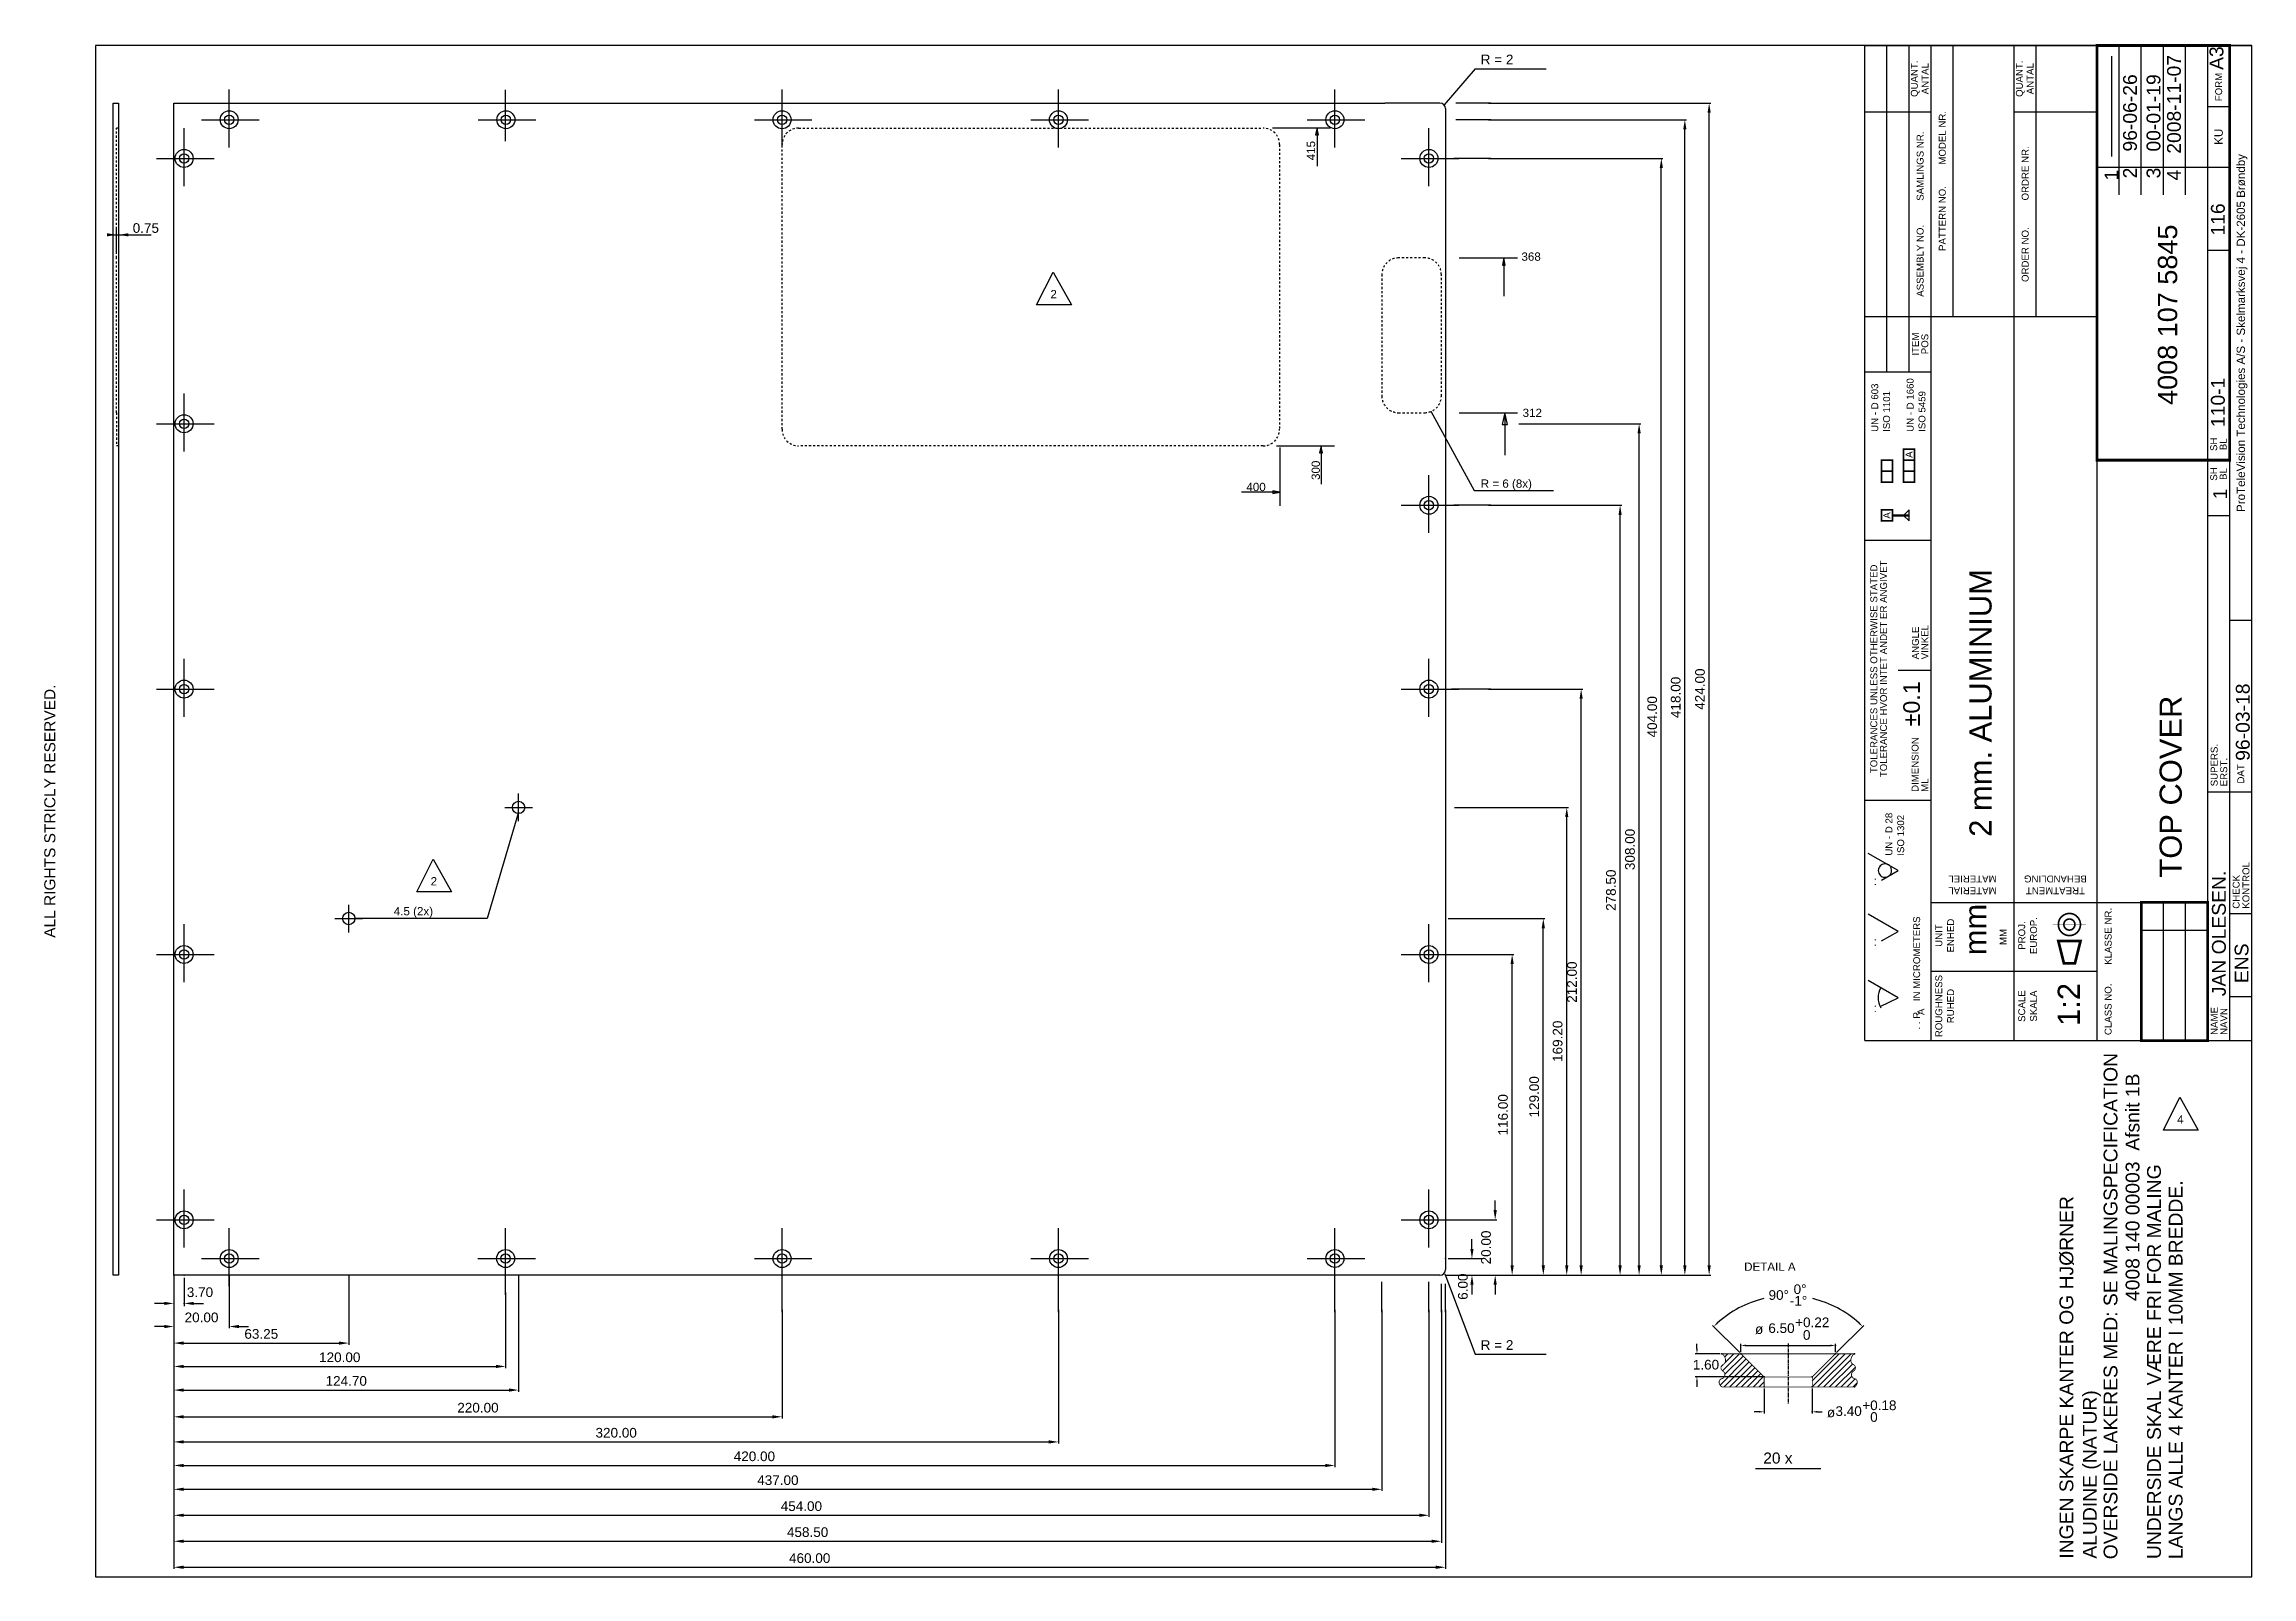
# Model space of a CAD drawing. Extents: x 11 to 410, y 10 to 287.
import ezdxf
from ezdxf.enums import TextEntityAlignment as Align

# ---------------------------------------------------------------- set-up
doc = ezdxf.new("R2010")
doc.units = 0
doc.header["$MEASUREMENT"] = 0
doc.linetypes.add('CENTER', pattern=[2, 1.25, -0.25, 0.25, -0.25])
doc.linetypes.add('HIDDEN', pattern=[3, 0.75, -0.75, 0.75, -0.75])
doc.layers.get('0').update_dxf_attribs({"linetype": 'CONTINUOUS'})
doc.layers.get('DEFPOINTS').update_dxf_attribs({"linetype": 'CONTINUOUS'})
for name, color, linetype in [('110-1', 10, 'CONTINUOUS'), ('110-1D', 1, 'CONTINUOUS'), ('110-1M', 3, 'CONTINUOUS')]:
    doc.layers.add(name, color=color, linetype=linetype)
doc.styles.get("Standard").update_dxf_attribs({"font": 'ARIAL.TTF'})
doc.dimstyles.get("Standard").update_dxf_attribs({"dimtxt": 3.5, "dimasz": 3.5, "dimexe": 0.58, "dimexo": 0.1625, "dimgap": 1.5, "dimtad": 1, "dimzin": 0, "dimdsep": 46, "dimtxsty": 'Standard', "dimcen": 0.09, "dimadec": 0, "dimazin": 0, "dimtfac": 1, "dimtofl": 0, "dimtmove": 0, "dimatfit": 3, "dimfxl": 0, "dimtolj": 1, "dimtzin": 0, "dimarcsym": 0})

# ---------------------------------------------------------------- blocks, each defined once
blk = doc.blocks.new('*D12')
at = {"layer": '110-1D', "color": 0, "lineweight": -2}
for p, q in [((100, 99.84), (100, 57.83)), ((224.7, 99.84), (224.7, 57.83)), ((103.5, 58.41), (221.2, 58.41))]:
    blk.add_line(p, q, dxfattribs=at)
at = {"layer": '110-1D', "color": 0}
for points in [[(103.5, 59), (103.5, 57.83), (100, 58.41)], [(221.2, 59), (221.2, 57.83), (224.7, 58.41)]]:
    blk.add_solid(points, dxfattribs=at)
at = {"layer": 'DEFPOINTS', "color": 0}
for p in [(100, 100), (224.7, 100), (224.7, 58.41)]:
    blk.add_point(p, dxfattribs=at)
at = {"layer": '110-1D', "color": 0, "insert": (162.35, 61.7), "char_height": 3.5, "attachment_point": 5}
blk.add_mtext('\\A1;124.70', dxfattribs=at)
blk = doc.blocks.new('*D10')
at = {"layer": '110-1D', "color": 0, "lineweight": -2}
for p, q in [((100, 93.67), (100, 66.38)), ((220, 93.67), (220, 66.38)), ((103.5, 66.96), (216.5, 66.96))]:
    blk.add_line(p, q, dxfattribs=at)
at = {"layer": '110-1D', "color": 0}
for points in [[(103.5, 67.54), (103.5, 66.38), (100, 66.96)], [(216.5, 67.54), (216.5, 66.38), (220, 66.96)]]:
    blk.add_solid(points, dxfattribs=at)
at = {"layer": 'DEFPOINTS', "color": 0}
for p in [(100, 93.83), (220, 93.83), (220, 66.96)]:
    blk.add_point(p, dxfattribs=at)
at = {"layer": '110-1D', "color": 0, "insert": (160, 70.25), "char_height": 3.5, "attachment_point": 5}
blk.add_mtext('\\A1;120.00', dxfattribs=at)
blk = doc.blocks.new('*D9')
at = {"layer": '110-1D', "color": 0, "lineweight": -2}
for p, q in [((100, 87.49), (100, 48.16)), ((320, 87.49), (320, 48.16)), ((103.5, 48.74), (316.5, 48.74))]:
    blk.add_line(p, q, dxfattribs=at)
at = {"layer": '110-1D', "color": 0}
for points in [[(103.5, 49.32), (103.5, 48.15), (100, 48.74)], [(316.5, 49.32), (316.5, 48.15), (320, 48.74)]]:
    blk.add_solid(points, dxfattribs=at)
at = {"layer": 'DEFPOINTS', "color": 0}
for p in [(100, 87.66), (320, 87.66), (320, 48.74)]:
    blk.add_point(p, dxfattribs=at)
at = {"layer": '110-1D', "color": 0, "insert": (210, 52.02), "char_height": 3.5, "attachment_point": 5}
blk.add_mtext('\\A1;220.00', dxfattribs=at)
blk = doc.blocks.new('*D8')
at = {"layer": '110-1D', "color": 0, "lineweight": -2}
for p, q in [((100, 87.49), (100, -6.26)), ((560, 87.49), (560, -6.26)), ((103.5, -5.68), (556.5, -5.68))]:
    blk.add_line(p, q, dxfattribs=at)
at = {"layer": '110-1D', "color": 0}
for points in [[(103.5, -5.1), (103.5, -6.27), (100, -5.68)], [(556.5, -5.1), (556.5, -6.27), (560, -5.68)]]:
    blk.add_solid(points, dxfattribs=at)
at = {"layer": 'DEFPOINTS', "color": 0}
for p in [(100, 87.66), (560, 87.66), (560, -5.68)]:
    blk.add_point(p, dxfattribs=at)
at = {"layer": '110-1D', "color": 0, "insert": (330, -2.4), "char_height": 3.5, "attachment_point": 5}
blk.add_mtext('\\A1;460.00', dxfattribs=at)
blk = doc.blocks.new('*D7')
at = {"layer": '110-1D', "color": 0, "lineweight": -2}
for p, q in [((100, 87.49), (100, 3.13)), ((558.5, 87.49), (558.5, 3.13)), ((103.5, 3.71), (555, 3.71))]:
    blk.add_line(p, q, dxfattribs=at)
at = {"layer": '110-1D', "color": 0}
for points in [[(103.5, 4.3), (103.5, 3.13), (100, 3.71)], [(555, 4.3), (555, 3.13), (558.5, 3.71)]]:
    blk.add_solid(points, dxfattribs=at)
at = {"layer": 'DEFPOINTS', "color": 0}
for p in [(100, 87.66), (558.5, 87.66), (558.5, 3.71)]:
    blk.add_point(p, dxfattribs=at)
at = {"layer": '110-1D', "color": 0, "insert": (329.25, 7), "char_height": 3.5, "attachment_point": 5}
blk.add_mtext('\\A1;458.50', dxfattribs=at)
blk = doc.blocks.new('*D6')
at = {"layer": '110-1D', "color": 0, "lineweight": -2}
for p, q in [((100, 87.49), (100, 12.53)), ((554, 87.49), (554, 12.53)), ((103.5, 13.11), (550.5, 13.11))]:
    blk.add_line(p, q, dxfattribs=at)
at = {"layer": '110-1D', "color": 0}
for points in [[(103.5, 13.7), (103.5, 12.53), (100, 13.11)], [(550.5, 13.7), (550.5, 12.53), (554, 13.11)]]:
    blk.add_solid(points, dxfattribs=at)
at = {"layer": 'DEFPOINTS', "color": 0}
for p in [(100, 87.66), (554, 87.66), (554, 13.11)]:
    blk.add_point(p, dxfattribs=at)
at = {"layer": '110-1D', "color": 0, "insert": (327, 16.4), "char_height": 3.5, "attachment_point": 5}
blk.add_mtext('\\A1;454.00', dxfattribs=at)
blk = doc.blocks.new('*D5')
at = {"layer": '110-1D', "color": 0, "lineweight": -2}
for p, q in [((100, 87.49), (100, 21.93)), ((537, 87.49), (537, 21.93)), ((103.5, 22.51), (533.5, 22.51))]:
    blk.add_line(p, q, dxfattribs=at)
at = {"layer": '110-1D', "color": 0}
for points in [[(103.5, 23.1), (103.5, 21.93), (100, 22.51)], [(533.5, 23.1), (533.5, 21.93), (537, 22.51)]]:
    blk.add_solid(points, dxfattribs=at)
at = {"layer": 'DEFPOINTS', "color": 0}
for p in [(100, 87.66), (537, 87.66), (537, 22.51)]:
    blk.add_point(p, dxfattribs=at)
at = {"layer": '110-1D', "color": 0, "insert": (318.5, 25.8), "char_height": 3.5, "attachment_point": 5}
blk.add_mtext('\\A1;437.00', dxfattribs=at)
blk = doc.blocks.new('*D4')
at = {"layer": '110-1D', "color": 0, "lineweight": -2}
for p, q in [((100, 87.49), (100, 30.55)), ((520, 87.49), (520, 30.55)), ((103.5, 31.13), (516.5, 31.13))]:
    blk.add_line(p, q, dxfattribs=at)
at = {"layer": '110-1D', "color": 0}
for points in [[(103.5, 31.71), (103.5, 30.55), (100, 31.13)], [(516.5, 31.71), (516.5, 30.55), (520, 31.13)]]:
    blk.add_solid(points, dxfattribs=at)
at = {"layer": 'DEFPOINTS', "color": 0}
for p in [(100, 87.66), (520, 87.66), (520, 31.13)]:
    blk.add_point(p, dxfattribs=at)
at = {"layer": '110-1D', "color": 0, "insert": (310, 34.42), "char_height": 3.5, "attachment_point": 5}
blk.add_mtext('\\A1;420.00', dxfattribs=at)
blk = doc.blocks.new('*D3')
at = {"layer": '110-1D', "color": 0, "lineweight": -2}
for p, q in [((100, 87.49), (100, 39.08)), ((420, 87.49), (420, 39.08)), ((103.5, 39.66), (416.5, 39.66))]:
    blk.add_line(p, q, dxfattribs=at)
at = {"layer": '110-1D', "color": 0}
for points in [[(103.5, 40.25), (103.5, 39.08), (100, 39.66)], [(416.5, 40.25), (416.5, 39.08), (420, 39.66)]]:
    blk.add_solid(points, dxfattribs=at)
at = {"layer": 'DEFPOINTS', "color": 0}
for p in [(100, 87.66), (420, 87.66), (420, 39.66)]:
    blk.add_point(p, dxfattribs=at)
at = {"layer": '110-1D', "color": 0, "insert": (260, 42.95), "char_height": 3.5, "attachment_point": 5}
blk.add_mtext('\\A1;320.00', dxfattribs=at)
blk = doc.blocks.new('*D11')
at = {"layer": '110-1D', "color": 0, "lineweight": -2}
for p, q in [((100, 99.84), (100, 74.83)), ((163.25, 99.84), (163.25, 74.83)), ((103.5, 75.41), (159.75, 75.41))]:
    blk.add_line(p, q, dxfattribs=at)
at = {"layer": '110-1D', "color": 0}
for points in [[(103.5, 75.99), (103.5, 74.83), (100, 75.41)], [(159.75, 75.99), (159.75, 74.83), (163.25, 75.41)]]:
    blk.add_solid(points, dxfattribs=at)
at = {"layer": 'DEFPOINTS', "color": 0}
for p in [(100, 100), (163.25, 100), (163.25, 75.41)]:
    blk.add_point(p, dxfattribs=at)
at = {"layer": '110-1D', "color": 0, "insert": (131.62, 78.7), "char_height": 3.5, "attachment_point": 5}
blk.add_mtext('\\A1;63.25', dxfattribs=at)
blk = doc.blocks.new('*D13')
at = {"layer": '110-1D', "color": 0, "lineweight": -2}
for p, q in [((100, 99.84), (100, 80.82)), ((120, 99.84), (120, 80.82)), ((96.5, 81.4), (93, 81.4)), ((123.5, 81.4), (127, 81.4))]:
    blk.add_line(p, q, dxfattribs=at)
at = {"layer": '110-1D', "color": 0}
for points in [[(96.5, 81.98), (96.5, 80.81), (100, 81.4)], [(123.5, 81.98), (123.5, 80.81), (120, 81.4)]]:
    blk.add_solid(points, dxfattribs=at)
at = {"layer": 'DEFPOINTS', "color": 0}
for p in [(100, 100), (120, 100), (120, 81.4)]:
    blk.add_point(p, dxfattribs=at)
at = {"layer": '110-1D', "color": 0, "insert": (110, 84.68), "char_height": 3.5, "attachment_point": 5}
blk.add_mtext('\\A1;20.00', dxfattribs=at)
blk = doc.blocks.new('*D22')
at = {"layer": '110-1D', "color": 0, "lineweight": -2}
for p, q in [((560.93, 229), (595.96, 229)), ((595.38, 103.5), (595.38, 225.5)), ((560.93, 100), (595.96, 100))]:
    blk.add_line(p, q, dxfattribs=at)
at = {"layer": '110-1D', "color": 0}
for points in [[(594.8, 225.5), (595.97, 225.5), (595.38, 229)], [(594.8, 103.5), (595.97, 103.5), (595.38, 100)]]:
    blk.add_solid(points, dxfattribs=at)
at = {"layer": 'DEFPOINTS', "color": 0}
for p in [(560.77, 229), (595.38, 229), (560.77, 100)]:
    blk.add_point(p, dxfattribs=at)
at = {"layer": '110-1D', "color": 0, "insert": (592.09, 164.5), "char_height": 3.5, "attachment_point": 5, "rotation": 90}
blk.add_mtext('\\A1;129.00', dxfattribs=at)
blk = doc.blocks.new('*D21')
at = {"layer": '110-1D', "color": 0, "lineweight": -2}
for p, q in [((560.16, 216), (584.69, 216)), ((584.11, 103.5), (584.11, 212.5)), ((560.16, 100), (584.69, 100))]:
    blk.add_line(p, q, dxfattribs=at)
at = {"layer": '110-1D', "color": 0}
for points in [[(583.52, 212.5), (584.69, 212.5), (584.11, 216)], [(583.52, 103.5), (584.69, 103.5), (584.11, 100)]]:
    blk.add_solid(points, dxfattribs=at)
at = {"layer": 'DEFPOINTS', "color": 0}
for p in [(560, 216), (584.11, 216), (560, 100)]:
    blk.add_point(p, dxfattribs=at)
at = {"layer": '110-1D', "color": 0, "insert": (580.82, 158), "char_height": 3.5, "attachment_point": 5, "rotation": 90}
blk.add_mtext('\\A1;116.00', dxfattribs=at)
blk = doc.blocks.new('*D20')
at = {"layer": '110-1D', "color": 0, "lineweight": -2}
for p, q in [((563.25, 269.2), (604.45, 269.2)), ((603.87, 103.5), (603.87, 265.7)), ((563.25, 100), (604.45, 100))]:
    blk.add_line(p, q, dxfattribs=at)
at = {"layer": '110-1D', "color": 0}
for points in [[(603.29, 265.7), (604.45, 265.7), (603.87, 269.2)], [(603.29, 103.5), (604.45, 103.5), (603.87, 100)]]:
    blk.add_solid(points, dxfattribs=at)
at = {"layer": 'DEFPOINTS', "color": 0}
for p in [(563.09, 269.2), (603.87, 269.2), (563.09, 100)]:
    blk.add_point(p, dxfattribs=at)
at = {"layer": '110-1D', "color": 0, "insert": (600.58, 184.6), "char_height": 3.5, "attachment_point": 5, "rotation": 90}
blk.add_mtext('\\A1;169.20', dxfattribs=at)
blk = doc.blocks.new('*D19')
at = {"layer": '110-1D', "color": 0, "lineweight": -2}
for p, q in [((575.6, 524), (655.95, 524)), ((655.37, 103.5), (655.37, 520.5)), ((575.6, 100), (655.95, 100))]:
    blk.add_line(p, q, dxfattribs=at)
at = {"layer": '110-1D', "color": 0}
for points in [[(654.79, 520.5), (655.96, 520.5), (655.37, 524)], [(654.79, 103.5), (655.96, 103.5), (655.37, 100)]]:
    blk.add_solid(points, dxfattribs=at)
at = {"layer": 'DEFPOINTS', "color": 0}
for p in [(575.43, 524), (655.37, 524), (575.43, 100)]:
    blk.add_point(p, dxfattribs=at)
at = {"layer": '110-1D', "color": 0, "insert": (652.09, 312), "char_height": 3.5, "attachment_point": 5, "rotation": 90}
blk.add_mtext('\\A1;424.00', dxfattribs=at)
blk = doc.blocks.new('*D18')
at = {"layer": '110-1D', "color": 0, "lineweight": -2}
for p, q in [((575.6, 518), (647.17, 518)), ((646.59, 103.5), (646.59, 514.5)), ((575.6, 100), (647.17, 100))]:
    blk.add_line(p, q, dxfattribs=at)
at = {"layer": '110-1D', "color": 0}
for points in [[(646, 514.5), (647.17, 514.5), (646.59, 518)], [(646, 103.5), (647.17, 103.5), (646.59, 100)]]:
    blk.add_solid(points, dxfattribs=at)
at = {"layer": 'DEFPOINTS', "color": 0}
for p in [(575.43, 518), (646.59, 518), (575.43, 100)]:
    blk.add_point(p, dxfattribs=at)
at = {"layer": '110-1D', "color": 0, "insert": (643.3, 309), "char_height": 3.5, "attachment_point": 5, "rotation": 90}
blk.add_mtext('\\A1;418.00', dxfattribs=at)
blk = doc.blocks.new('*D17')
at = {"layer": '110-1D', "color": 0, "lineweight": -2}
for p, q in [((575.6, 504), (638.66, 504)), ((638.08, 103.5), (638.08, 500.5)), ((575.6, 100), (638.66, 100))]:
    blk.add_line(p, q, dxfattribs=at)
at = {"layer": '110-1D', "color": 0}
for points in [[(637.49, 500.5), (638.66, 500.5), (638.08, 504)], [(637.49, 103.5), (638.66, 103.5), (638.08, 100)]]:
    blk.add_solid(points, dxfattribs=at)
at = {"layer": 'DEFPOINTS', "color": 0}
for p in [(575.43, 504), (638.08, 504), (575.43, 100)]:
    blk.add_point(p, dxfattribs=at)
at = {"layer": '110-1D', "color": 0, "insert": (634.79, 302), "char_height": 3.5, "attachment_point": 5, "rotation": 90}
blk.add_mtext('\\A1;404.00', dxfattribs=at)
blk = doc.blocks.new('*D16')
at = {"layer": '110-1D', "color": 0, "lineweight": -2}
for p, q in [((586.57, 408), (630.62, 408)), ((630.04, 103.5), (630.04, 404.5)), ((586.57, 100), (630.62, 100))]:
    blk.add_line(p, q, dxfattribs=at)
at = {"layer": '110-1D', "color": 0}
for points in [[(629.46, 404.5), (630.63, 404.5), (630.04, 408)], [(629.46, 103.5), (630.63, 103.5), (630.04, 100)]]:
    blk.add_solid(points, dxfattribs=at)
at = {"layer": 'DEFPOINTS', "color": 0}
for p in [(586.4, 408), (630.04, 408), (586.4, 100)]:
    blk.add_point(p, dxfattribs=at)
at = {"layer": '110-1D', "color": 0, "insert": (626.76, 254), "char_height": 3.5, "attachment_point": 5, "rotation": 90}
blk.add_mtext('\\A1;308.00', dxfattribs=at)
blk = doc.blocks.new('*D15')
at = {"layer": '110-1D', "color": 0, "lineweight": -2}
for p, q in [((575.6, 378.5), (623.74, 378.5)), ((623.16, 103.5), (623.16, 375)), ((575.6, 100), (623.74, 100))]:
    blk.add_line(p, q, dxfattribs=at)
at = {"layer": '110-1D', "color": 0}
for points in [[(622.58, 375), (623.75, 375), (623.16, 378.5)], [(622.58, 103.5), (623.75, 103.5), (623.16, 100)]]:
    blk.add_solid(points, dxfattribs=at)
at = {"layer": 'DEFPOINTS', "color": 0}
for p in [(575.43, 378.5), (623.16, 378.5), (575.43, 100)]:
    blk.add_point(p, dxfattribs=at)
at = {"layer": '110-1D', "color": 0, "insert": (619.88, 239.25), "char_height": 3.5, "attachment_point": 5, "rotation": 90}
blk.add_mtext('\\A1;278.50', dxfattribs=at)
blk = doc.blocks.new('*D14')
at = {"layer": '110-1D', "color": 0, "lineweight": -2}
for p, q in [((575.6, 312), (609.65, 312)), ((609.07, 103.5), (609.07, 308.5)), ((575.6, 100), (609.65, 100))]:
    blk.add_line(p, q, dxfattribs=at)
at = {"layer": '110-1D', "color": 0}
for points in [[(608.49, 308.5), (609.66, 308.5), (609.07, 312)], [(608.49, 103.5), (609.66, 103.5), (609.07, 100)]]:
    blk.add_solid(points, dxfattribs=at)
at = {"layer": 'DEFPOINTS', "color": 0}
for p in [(575.43, 312), (609.07, 312), (575.43, 100)]:
    blk.add_point(p, dxfattribs=at)
at = {"layer": '110-1D', "color": 0, "insert": (605.79, 206), "char_height": 3.5, "attachment_point": 5, "rotation": 90}
blk.add_mtext('\\A1;212.00', dxfattribs=at)
blk = doc.blocks.new('*D23')
at = {"layer": '110-1D', "color": 0, "lineweight": -2}
for p, q in [((560.16, 120), (578.56, 120)), ((577.98, 123.5), (577.98, 127)), ((560.16, 100), (578.56, 100)), ((577.98, 96.5), (577.98, 93))]:
    blk.add_line(p, q, dxfattribs=at)
at = {"layer": '110-1D', "color": 0}
for points in [[(577.39, 123.5), (578.56, 123.5), (577.98, 120)], [(577.39, 96.5), (578.56, 96.5), (577.98, 100)]]:
    blk.add_solid(points, dxfattribs=at)
at = {"layer": 'DEFPOINTS', "color": 0}
for p in [(560, 120), (577.98, 120), (560, 100)]:
    blk.add_point(p, dxfattribs=at)
at = {"layer": '110-1D', "color": 0, "insert": (574.69, 110), "char_height": 3.5, "attachment_point": 5, "rotation": 90}
blk.add_mtext('\\A1;20.00', dxfattribs=at)
blk = doc.blocks.new('*X1')
at = {"color": 0}
for p, q in [((20.45, 7.01), (22.44, 9)), ((20.45, 7.37), (22.08, 9)), ((20.79, 7), (22.79, 9)), ((21.14, 7), (22.78, 8.64)), ((21.5, 7), (22.88, 8.38)), ((21.85, 7), (23.05, 8.2)), ((22.2, 7), (22.84, 7.64)), ((22.56, 7), (23.04, 7.48)), ((22.91, 7), (23.16, 7.25))]:
    blk.add_line(p, q, dxfattribs=at)
blk = doc.blocks.new('*X0')
at = {"color": 0}
for p, q in [((14.89, 7.11), (16.46, 8.69)), ((14.98, 8.26), (15.06, 8.34)), ((15.01, 9), (15.01, 9)), ((15.04, 7.97), (16.07, 9)), ((15.13, 7), (16.64, 8.51)), ((15.17, 8.81), (15.36, 9)), ((15.18, 7.76), (16.29, 8.86)), ((15.2, 8.48), (15.72, 9)), ((15.49, 7), (16.82, 8.33)), ((15.84, 7), (16.99, 8.16)), ((16.19, 7), (17.17, 7.98)), ((16.55, 7), (17.35, 7.8)), ((16.9, 7), (17.52, 7.63)), ((17.25, 7), (17.55, 7.3))]:
    blk.add_line(p, q, dxfattribs=at)
blk = doc.blocks.new('SAM')
at = {"layer": '110-1D'}
for p, q in [((570.736, 536.438), (559.491, 523.374)), ((570.736, 536.438), (596.394, 536.438)), ((576.434, 524), (563.741, 524)), ((497.426, 515.08), (518.46, 515.08)), ((513.548, 515.081), (513.012, 512.485)), ((513.012, 512.485), (514.054, 512.485)), ((514.054, 512.485), (513.518, 515.051)), ((513.575, 514.946), (513.575, 501.195)), ((576.434, 518), (563.741, 518)), ((576.434, 504), (562.97, 504)), ((79.25, 470), (79.25, 479.21)), ((75.838, 476.358), (91.749, 476.358)), ((565, 468), (586.034, 468)), ((581.122, 468.001), (580.586, 465.406)), ((580.586, 465.406), (581.628, 465.406)), ((581.628, 465.406), (581.092, 467.971)), ((581.149, 467.866), (581.149, 454.116)), ((554.754, 412.553), (570.425, 383.859)), ((565, 412), (586.034, 412)), ((581.504, 411.955), (580.494, 407.727)), ((580.494, 407.727), (582.422, 407.727)), ((581.454, 411.948), (581.454, 396.67)), ((582.422, 407.727), (581.504, 411.955)), ((498.859, 400.042), (519.893, 400.042)), ((500.085, 399.357), (500.085, 378.323)), ((514.981, 400.043), (514.445, 397.447)), ((515.487, 397.447), (514.951, 400.013)), ((515.008, 399.908), (515.008, 386.158)), ((514.445, 397.447), (515.487, 397.447)), ((500.086, 383.235), (497.491, 383.771)), ((497.491, 383.771), (497.491, 382.729)), ((570.425, 383.859), (599.1, 383.859)), ((499.951, 383.208), (486.201, 383.208)), ((497.491, 382.729), (500.056, 383.265)), ((576.434, 378.5), (562.97, 378.5)), ((576.434, 312), (562.198, 312)), ((224.692, 267.452), (213.301, 228.978)), ((213.301, 228.978), (165.32, 228.978)), ((220, 92.829), (220, 98.357)), ((320, 86.657), (320, 96.814)), ((420, 86.657), (420, 98.357)), ((520, 86.657), (520, 97.586)), ((537, 86.657), (537, 97.586)), ((554, 86.657), (554, 97.586)), ((558.5, 86.657), (558.5, 96.814)), ((559.711, 100.444), (570.736, 71.354)), ((560, 86.657), (560, 96.814)), ((570.736, 71.354), (596.394, 71.354)), ((672.093, 30.005), (695.746, 30.005))]:
    blk.add_line(p, q, dxfattribs=at)
at = {"layer": '110-1D', "linetype": 'ByBlock'}
for p, q in [((569.582, 109.5), (569.582, 113)), ((561, 106), (573.117, 106)), ((100, 99), (100, 88.766)), ((103.7, 99), (103.7, 88.766)), ((561, 100), (576.976, 100)), ((569.582, 96.5), (569.582, 93)), ((96.5, 89.766), (93, 89.766)), ((107.2, 89.766), (110.7, 89.766)), ((656.611, 81.816), (666.451, 71.975)), ((711.341, 81.816), (701.5, 71.975)), ((650.976, 73.351), (650.976, 75.151)), ((666.876, 72.151), (666.876, 75.151)), ((668.676, 74.551), (699.276, 74.551)), ((701.076, 72.151), (701.076, 75.151)), ((659.376, 71.551), (650.376, 71.551)), ((674.676, 63.151), (650.376, 63.151)), ((650.976, 61.351), (650.976, 59.551)), ((675.276, 58.951), (675.276, 49.951)), ((692.676, 58.951), (692.676, 49.951)), ((673.476, 50.551), (671.676, 50.551)), ((694.476, 50.551), (696.276, 50.551))]:
    blk.add_line(p, q, dxfattribs=at)
at = {"layer": '110-1D', "linetype": 'CENTER'}
blk.add_lwpolyline([(683.976, 75.261), (683.976, 53.551)], dxfattribs=at)
at = {"layer": '110-1D', "linetype": 'ByBlock'}
for start, end in [(103.447089, 132.292861), (47.707139, 76.552911)]:
    blk.add_arc((683.976, 54.451), 38.1, start, end, dxfattribs=at)
for p in [(569.582, 106), (103.7, 89.766), (701.076, 74.551), (650.976, 63.151), (692.676, 50.551)]:
    blk.add_point(p, dxfattribs=at)
for points in [[(75.75, 475.775), (75.75, 476.942), (79.25, 476.358)], [(83.5, 475.775), (83.5, 476.942), (80, 476.358)], [(570.165, 109.5), (568.999, 109.5), (569.582, 106)], [(570.165, 96.5), (568.999, 96.5), (569.582, 100)], [(96.5, 89.182), (96.5, 90.349), (100, 89.766)], [(107.2, 89.182), (107.2, 90.349), (103.7, 89.766)], [(658.545, 82.417), (658.13, 82.851), (657.035, 81.392)], [(709.407, 82.417), (709.821, 82.851), (710.917, 81.392)], [(651.276, 73.351), (650.676, 73.351), (650.976, 71.551)], [(668.676, 74.251), (668.676, 74.851), (666.876, 74.551)], [(699.276, 74.251), (699.276, 74.851), (701.076, 74.551)], [(651.276, 61.351), (650.676, 61.351), (650.976, 63.151)], [(673.476, 50.251), (673.476, 50.851), (675.276, 50.551)], [(694.476, 50.251), (694.476, 50.851), (692.676, 50.551)]]:
    blk.add_solid(points, dxfattribs=at)
at = {"layer": '110-1M'}
for p, q in [((120.002, 508), (120.002, 528.959)), ((220.004, 510.301), (220.004, 528.839)), ((320.003, 507.998), (320.003, 528.957)), ((419.996, 507.996), (419.996, 528.955)), ((520.002, 508), (520.002, 528.958)), ((78, 100), (78, 524)), ((78, 524), (80, 524)), ((80, 524), (80, 100)), ((100, 524), (538, 524)), ((100, 100), (100, 524)), ((558, 524), (538, 524)), ((560, 522), (560, 102)), ((103.699, 494.002), (103.699, 514.961)), ((110.002, 518), (130.829, 518)), ((210.095, 518.004), (230.922, 518.004)), ((310.003, 517.998), (330.831, 517.998)), ((409.996, 517.996), (430.823, 517.996)), ((510.002, 518), (530.83, 518)), ((554.005, 494.005), (554.005, 514.963)), ((93.699, 504.002), (114.527, 504.002)), ((544.005, 504.005), (564.832, 504.005)), ((412.103, 451.028), (418.034, 462.885)), ((418.034, 462.885), (424.677, 451.028)), ((424.677, 451.028), (412.103, 451.028)), ((103.7, 398.001), (103.7, 418.96)), ((93.7, 408.001), (114.527, 408.001)), ((554, 368.5), (554, 389.459)), ((544, 378.5), (564.827, 378.5)), ((103.7, 301.998), (103.7, 322.957)), ((553.998, 302), (553.998, 322.959)), ((93.7, 311.998), (114.527, 311.998)), ((543.998, 312), (564.825, 312)), ((224.7, 264.2), (224.7, 274.2)), ((219.7, 269.2), (229.7, 269.2)), ((187.886, 238.609), (193.816, 250.467)), ((193.816, 250.467), (200.459, 238.609)), ((163.25, 224), (163.25, 234)), ((200.459, 238.609), (187.886, 238.609)), ((103.7, 205.997), (103.7, 226.956)), ((158.25, 229), (168.25, 229)), ((554, 205.997), (554, 226.956)), ((93.7, 215.997), (114.528, 215.997)), ((544, 215.997), (564.827, 215.997)), ((103.704, 109.995), (103.704, 130.954)), ((554.001, 110), (554.001, 130.959)), ((93.704, 119.995), (114.531, 119.995)), ((544.001, 120), (564.828, 120)), ((120, 95.997), (120, 116.956)), ((220.001, 96), (220.001, 116.959)), ((319.995, 95.997), (319.995, 116.956)), ((420.004, 95.997), (420.004, 116.956)), ((519.999, 96.001), (519.999, 116.96)), ((110, 105.997), (130.827, 105.997)), ((210.001, 106), (230.829, 106)), ((309.995, 105.997), (330.822, 105.997)), ((410.004, 105.997), (430.831, 105.997)), ((509.999, 106.001), (530.826, 106.001)), ((80, 100), (78, 100)), ((538, 100), (100, 100)), ((558, 100), (538, 100))]:
    blk.add_line(p, q, dxfattribs=at)
at = {"layer": '110-1M', "linetype": 'HIDDEN'}
for p, q in [((79.25, 515.007), (80, 515.007)), ((79.25, 468), (79.25, 514.984)), ((326, 515), (494, 515)), ((320, 406), (320, 509)), ((500, 509), (500, 406)), ((79.25, 412), (79.25, 468)), ((79.25, 412), (79.25, 400.005)), ((80, 399.988), (79.25, 399.988)), ((494, 400), (326, 400))]:
    blk.add_line(p, q, dxfattribs=at)
blk.add_lwpolyline([(558.5, 462, 0.4142136), (552.5, 468), (543, 468, 0.4142136), (537, 462), (537, 418, 0.4142136), (543, 412), (552.5, 412, 0.4142136), (558.5, 418, 0.4142136)], format="xyb", dxfattribs=at)
blk.add_lwpolyline([(558.5, 418), (558.5, 462)], dxfattribs=at)
at = {"layer": '110-1M', "const_width": 0.3}
for points in [[(659.976, 71.551, -0.1347947), (661.029, 70.364, -0.1421464), (661.293, 68.879, -0.260812), (660.425, 67.657, 0.2811418), (659.656, 66.481, 0.2768744), (660.307, 65.316, -0.251153), (661.075, 64.083, -0.3606632), (659.947, 62.528, 0.3993064), (659.002, 61.02, 0.0966963), (659.332, 60.223, 0.0894692), (659.976, 59.551)], [(707.976, 71.551, 0.1347947), (706.922, 70.364, 0.1421464), (706.659, 68.879, 0.260812), (707.526, 67.657, -0.2811418), (708.295, 66.481, -0.2768744), (707.645, 65.316, 0.251153), (706.877, 64.083, 0.3606632), (708.004, 62.528, -0.3993064), (708.95, 61.02, -0.0966963), (708.62, 60.223, -0.0894692), (707.976, 59.551)]]:
    blk.add_lwpolyline(points, format="xyb", dxfattribs=at)
for points in [[(659.976, 71.551), (707.976, 71.551)], [(675.276, 63.151), (666.876, 71.551)], [(692.676, 63.151), (701.076, 71.551)], [(659.976, 59.551), (707.976, 59.551)], [(675.276, 63.151), (675.276, 59.551)], [(675.276, 63.151), (692.676, 63.151)], [(692.827, 63), (692.827, 59.4)]]:
    blk.add_lwpolyline(points, dxfattribs=at)
at = {"layer": '110-1M'}
for centre, radius in [((120.002, 518), 3.25), ((120.002, 518), 1.7), ((220.095, 518.004), 3.25), ((220.095, 518.004), 1.7), ((320.003, 517.998), 3.25), ((320.003, 517.998), 1.7), ((419.996, 517.996), 3.25), ((419.996, 517.996), 1.7), ((520.002, 518), 3.25), ((520.002, 518), 1.7), ((103.699, 504.002), 3.25), ((103.699, 504.002), 1.7), ((554.005, 504.005), 3.25), ((554.005, 504.005), 1.7), ((103.7, 408.001), 3.25), ((103.7, 408.001), 1.7), ((554, 378.5), 3.25), ((554, 378.5), 1.7), ((103.7, 311.998), 3.25), ((103.7, 311.998), 1.7), ((553.998, 312), 3.25), ((553.998, 312), 1.7), ((224.7, 269.2), 2.25), ((163.25, 229), 2.25), ((103.7, 215.997), 3.25), ((103.7, 215.997), 1.7), ((554, 215.997), 3.25), ((554, 215.997), 1.7), ((103.704, 119.995), 3.25), ((103.704, 119.995), 1.7), ((554.001, 120), 3.25), ((554.001, 120), 1.7), ((120, 105.997), 3.25), ((120, 105.997), 1.7), ((220.001, 106), 3.25), ((220.001, 106), 1.7), ((319.995, 105.997), 3.25), ((319.995, 105.997), 1.7), ((420.004, 105.997), 3.25), ((420.004, 105.997), 1.7), ((519.999, 106.001), 3.25), ((519.999, 106.001), 1.7)]:
    blk.add_circle(centre, radius, dxfattribs=at)
for centre, start, end in [((558, 522), 0, 90), ((558, 102), 270, 0)]:
    blk.add_arc(centre, 2, start, end, dxfattribs=at)
at = {"layer": '110-1M', "linetype": 'HIDDEN'}
for centre, start, end in [((326, 509), 90, 180), ((494, 509), 0, 90), ((326, 406), 180, 270), ((494, 406), 270, 0)]:
    blk.add_arc(centre, 6, start, end, dxfattribs=at)
at = {"layer": '110-1M', "linetype": 'ByBlock'}
for p in [(560, 106), (100, 100), (103.7, 100), (560, 100), (659.976, 71.551), (666.876, 71.551), (666.876, 71.551), (701.076, 71.551), (701.076, 71.551), (707.976, 71.551), (675.276, 63.151), (675.276, 63.151), (675.276, 59.551), (692.676, 63.151), (692.676, 59.551), (707.976, 59.551)]:
    blk.add_point(p, dxfattribs=at)
at = {"layer": '110-1M', "color": 7, "xscale": 6, "yscale": 6, "zscale": 6}
for name in ['*X0', '*X1']:
    blk.add_blockref(name, (569.976, 17.551), dxfattribs=at)
at = {"layer": '110-1D'}
for s, height, p in [('R = 2', 3.5, (572.74, 538.043)), ('0.75', 3.5, (85.1, 477.071)), ('368', 3, (587.479, 466.976)), ('2', 3, (417.085, 453.399)), ('312', 3, (587.903, 410.459)), ('400', 3, (487.978, 383.656)), ('R = 6 (8x)', 3, (572.757, 384.861)), ('2', 3, (192.868, 240.981)), (' 4.5 (2x)', 3, (178.384, 230.154)), ('ø', 3.5, (671.975, 78.721)), ('0', 3.5, (689.313, 76.6)), ('R = 2', 3.5, (572.74, 72.959)), ('ø', 3.5, (697.975, 48.594)), ('0', 3.5, (713.629, 46.913))]:
    blk.add_text(s, height=height, dxfattribs=at).set_placement(p)
for s, p in [('415', (512.841, 503.324)), ('300', (514.565, 387.672))]:
    blk.add_text(s, height=3, rotation=90, dxfattribs=at).set_placement(p)
at = {"layer": '110-1D', "linetype": 'ByBlock'}
blk.add_text('6.00', height=3.5, rotation=90, dxfattribs=at).set_placement((568.032, 91.067))
for s, p in [(' 0°', (684.576, 93.151)), ('3.70', (104.681, 92.065)), ('90°', (676.876, 91.051)), ('-1°', (684.576, 88.951)), ('6.50', (676.79, 79.067)), ('+0.22', (686.49, 81.167)), ('1.60', (649.476, 65.851)), ('3.40', (701.076, 49.051)), ('+0.18', (710.776, 51.151))]:
    blk.add_text(s, height=3.5, dxfattribs=at).set_placement(p)
at = {"layer": '110-1M'}
for s, height, p in [('DETAIL A', 3, (668.04, 101.551)), ('20 x', 4, (674.97, 31.815))]:
    blk.add_text(s, height=height, dxfattribs=at).set_placement(p)
at = {"layer": '110-1D'}
for base, p1, p2, picture, middle in [((655.373, 524), (575.434, 100), (575.434, 524), '*D19', (655.373, 312)), ((646.586, 518), (575.434, 100), (575.434, 518), '*D18', (646.586, 309)), ((638.078, 504), (575.434, 100), (575.434, 504), '*D17', (638.078, 302)), ((630.045, 408), (586.405, 100), (586.405, 408), '*D16', (630.045, 254)), ((609.075, 312), (575.434, 100), (575.434, 312), '*D14', (609.075, 206)), ((584.107, 216), (560, 100), (560, 216), '*D21', (584.107, 158)), ((577.976, 120), (560, 100), (560, 120), '*D23', (577.976, 110))]:
    dim = blk.add_linear_dim(base=base, p1=p1, p2=p2, angle=90, dimstyle='Standard', dxfattribs=at)
    dim.commit()
    dim.dimension.update_dxf_attribs({"geometry": picture, "text_midpoint": middle, "dimtype": 128})
for base, p1, p2, picture, middle in [((623.164, 378.5), (575.434, 100), (575.434, 378.5), '*D15', (619.877, 239.25)), ((603.871, 269.2), (563.087, 100), (563.087, 269.2), '*D20', (600.584, 184.6)), ((595.382, 229), (560.772, 100), (560.772, 229), '*D22', (592.095, 164.5))]:
    dim = blk.add_linear_dim(base=base, p1=p1, p2=p2, angle=90, dimstyle='Standard', dxfattribs=at)
    dim.commit()
    dim.dimension.update_dxf_attribs({"geometry": picture, "text_midpoint": middle})
for base, p1, p2, picture, middle in [((120, 81.397), (100, 100), (120, 100), '*D13', (110, 81.397)), ((220, 66.962), (100, 93.829), (220, 93.829), '*D10', (160, 66.962)), ((320, 48.737), (100, 87.657), (320, 87.657), '*D9', (210, 48.737)), ((420, 39.663), (100, 87.657), (420, 87.657), '*D3', (260, 39.663))]:
    dim = blk.add_linear_dim(base=base, p1=p1, p2=p2, dimstyle='Standard', dxfattribs=at)
    dim.commit()
    dim.dimension.update_dxf_attribs({"geometry": picture, "text_midpoint": middle, "dimtype": 128})
for base, p1, p2, picture, middle in [((224.7, 58.415), (100, 100), (224.7, 100), '*D12', (162.35, 61.702)), ((163.25, 75.41), (100, 100), (163.25, 100), '*D11', (131.625, 78.698)), ((558.5, 3.715), (100, 87.657), (558.5, 87.657), '*D7', (329.25, 7.002)), ((554, 13.115), (100, 87.657), (554, 87.657), '*D6', (327, 16.402)), ((537, 22.514), (100, 87.657), (537, 87.657), '*D5', (318.5, 25.802)), ((520, 31.131), (100, 87.657), (520, 87.657), '*D4', (310, 34.418))]:
    dim = blk.add_linear_dim(base=base, p1=p1, p2=p2, dimstyle='Standard', dxfattribs=at)
    dim.commit()
    dim.dimension.update_dxf_attribs({"geometry": picture, "text_midpoint": middle})
dim = blk.add_linear_dim(base=(560, -5.685), p1=(100, 87.657), p2=(560, 87.657), dimstyle='Standard', override={"dimgap": 1.5}, dxfattribs=at)
dim.commit()
dim.dimension.update_dxf_attribs({"geometry": '*D8', "text_midpoint": (330, -2.398)})

msp = doc.modelspace()

# ---------------------------------------------------------------- linework, layer by layer
at = {"layer": '110-1'}
for p, q in [((20, 287), (20, 10)), ((410, 287), (20, 287)), ((410, 10), (410, 287)), ((402, 152), (406, 152)), ((353, 132), (370, 132)), ((406, 130), (410, 130)), ((20, 10), (410, 10))]:
    msp.add_line(p, q, dxfattribs=at)
at = {"layer": '110-1', "color": 15}
msp.add_line((384.63, 285.06), (384.63, 266.95), dxfattribs=at)
at = {"layer": '110-1'}
for points in [[(340, 287), (410, 287)], [(340, 107), (340, 287)], [(344, 228), (344, 287)], [(348, 228), (348, 287)], [(352, 107), (352, 287)], [(355.99, 238.09), (355.99, 287.09)], [(367, 107), (367, 287)], [(371, 238), (371, 287)], [(382, 107), (382, 287)], [(386, 260), (386, 287)], [(390, 260), (390, 287)], [(394, 260), (394, 287)], [(398, 260), (398, 287)], [(402, 287), (402, 107)], [(406, 107), (406, 287)], [(410, 107), (410, 287)], [(402, 276), (406, 276)], [(340, 275), (352, 275)], [(367, 275), (382, 275)], [(382, 265), (406, 265)], [(402, 250), (406, 250)], [(340, 238), (382, 238)], [(340, 228), (352, 228)], [(402, 212), (406, 212)], [(402, 202), (406, 202)], [(340, 197.5), (352, 197.5)], [(410, 183), (406, 183)], [(346, 174), (352, 174)], [(402, 152), (410, 152)], [(340, 150.5), (352, 150.5)], [(343.03, 136.04), (346, 137.75), (340.63, 140.87)], [(352, 132), (402, 132)], [(394, 107), (394, 132)], [(398, 107), (398, 132)], [(343.03, 125.04), (346, 126.75), (340.63, 129.87)], [(406, 130), (410, 130)], [(390, 127), (402, 127)], [(342.77, 113.15), (346, 114.75), (340.63, 117.87)], [(382, 119.5), (352, 119.5)], [(406, 115), (410, 115)], [(340, 107), (410, 107)]]:
    msp.add_lwpolyline(points, dxfattribs=at)
for points, const_width in [([(406, 212), (406, 287), (382, 287), (382, 212)], 0.5), ([(345, 210), (345, 212), (343, 212), (343, 210)], 0.3), ([(347, 212), (347, 214), (349, 214), (349, 212)], 0.3), ([(349, 210), (349, 212), (347, 212), (347, 210)], 0.3), ([(345, 208), (345, 210), (343, 210), (343, 208)], 0.3), ([(349, 208), (349, 210), (347, 210), (347, 208)], 0.3), ([(343, 201), (343, 203), (345, 203), (345, 201)], 0.3)]:
    msp.add_lwpolyline(points, close=True, dxfattribs=dict(at, const_width=const_width))
for points, const_width in [([(345, 202), (348, 202)], 0.4), ([(402, 107), (402, 132), (390, 132), (390, 107), (402, 107)], 0.5), ([(378, 121), (379, 125), (375, 125), (376, 121), (378, 121)], 0.5)]:
    msp.add_lwpolyline(points, dxfattribs=dict(at, const_width=const_width))
msp.add_lwpolyline([(348, 201), (348, 203), (347, 202)], close=True, dxfattribs=at)
at = {"layer": '110-1', "color": 2, "linetype": 'CENTER', "const_width": 0.02}
for points in [[(374, 128), (380, 128)], [(377, 120), (377, 131)]]:
    msp.add_lwpolyline(points, dxfattribs=at)
at = {"layer": '110-1', "color": 13, "const_width": 0.3}
for points in [[(377, 126, 1), (377, 130, 1)], [(377, 127, 1), (377, 129, 1)]]:
    msp.add_lwpolyline(points, format="xyb", close=True, dxfattribs=at)
at = {"layer": '110-1'}
for centre, radius, start, end in [((343.64, 137.76), 1.21, 36.4848, 29.2477), ((346, 114.75), 3.61, 149.8382, 209.8382)]:
    msp.add_arc(centre, radius, start, end, dxfattribs=at)
at = {"layer": '110-1M'}
for p, q in [((394, 90.81), (396.97, 96.74)), ((396.97, 96.74), (400.29, 90.81)), ((400.29, 90.81), (394, 90.81))]:
    msp.add_line(p, q, dxfattribs=at)

# ---------------------------------------------------------------- block references
at = {"layer": '110-1', "xscale": 0.5, "yscale": 0.5, "zscale": 0.5}
msp.add_blockref('SAM', (-15.85, 14.58), dxfattribs=at)

# ---------------------------------------------------------------- texts
at = {"layer": '110-1'}
for s, height, rotation, p in [('QUANT.', 1.25, 90, (349.11, 281)), ('ANTAL', 1.25, 90, (350.89, 281)), ('QUANT.', 1.25, 90, (368.11, 281)), ('ANTAL', 1.25, 90, (369.89, 281)), ('FORM', 1.25, 90, (404, 279.5)), ('PATTERN NO.        MODEL NR.', 1.25, 90, (354, 262.5)), ('KU', 1.5, 90, (404, 270.5)), ('ASSEMBLY NO.         SAMLINGS NR.', 1.25, 90, (350, 256.5)), ('ORDER NO.          ORDRE NR.', 1.25, 90, (369, 256.5)), ('ProTeleVision Technologies A/S - Skelmarksvej 4 - DK-2605 Brøndby', 1.5, 90, (408.19, 235)), ('ITEM', 1.25, 90, (349.15, 233)), ('POS', 1.25, 90, (350.85, 233)), ('SH', 1.25, 90, (403.1, 214.87)), ('BL', 1.25, 90, (404.81, 214.87)), ('A', 1.25, 90, (348, 213)), ('SH', 1.25, 90, (403.1, 209.5)), ('BL', 1.25, 90, (404.81, 209.5)), ('A', 1.25, 90, (344, 202)), ('DAT', 1.25, 90, (408, 155.25)), ('MATERIEL', 1.25, 180, (359.47, 136.24)), ('BEHANDLING', 1.25, 180, (374.47, 136.24)), ('MATERIAL', 1.25, 180, (359.47, 134.11)), ('TREATMENT', 1.25, 180, (374.47, 134.11)), ('CLASS NO.       KLASSE NR.', 1.25, 90, (384, 119.5))]:
    msp.add_text(s, height=height, rotation=rotation, dxfattribs=at).set_placement(p, align=Align.MIDDLE)
at = {"layer": '110-1', "color": 15}
for s, height, p in [('4   2008-11-07', 2.5, (397.16, 262.58)), ('A3', 2.5, (404.85, 282.59)), ('2   96-06-26', 2.5, (389.21, 262.97)), ('3   00-01-19', 2.5, (393.46, 262.97)), ('1', 2.5, (385.85, 262.59)), ('116', 2.5, (405.1, 252.62)), ('4008 107 5845', 3.5, (396.5, 221.99)), ('110-1', 2.5, (405.1, 217.99)), ('1', 2.5, (405.51, 204.91)), ('2 mm. ALUMINIUM', 4, (362.92, 143.87)), ('TOP COVER', 4, (397.32, 136.49)), ('96-03-18', 2.5, (409.61, 157.62)), ('JAN OLESEN.', 2.5, (405.29, 115.03)), ('mm', 4, (361.99, 122.44)), ('ENS', 2.5, (409.39, 117.4)), ('1:2', 4, (378.89, 109.66)), ('OVERSIDE LAKERES MED: SE MALINGSPECIFICATION ', 2.5, (385.69, 13.18)), ('4008 140 00003  Afsnit 1B ', 2.5, (389.67, 59.89)), ('UNDERSIDE SKAL VÆRE FRI FOR MALING', 2.5, (393.55, 13.21)), ('LANGS ALLE 4 KANTER I 10MM BREDDE.', 2.5, (397.46, 13.21)), ('INGEN SKARPE KANTER OG HJØRNER', 2.5, (377.71, 13.29)), ('ALUDINE (NATUR)', 2.5, (381.94, 13.29))]:
    msp.add_text(s, height=height, rotation=90, dxfattribs=at).set_placement(p)
at = {"layer": '110-1'}
for s, height, p in [('UN - D 603', 1.25, (342.42, 217.12)), ('ISO 1101', 1.25, (344.55, 217.12)), ('UN - D 1660', 1.25, (348.82, 217.12)), ('ISO 5459', 1.25, (350.96, 217.12)), ('ANGLE', 1.25, (349.77, 175.97)), ('VINKEL', 1.25, (351.48, 175.97)), ('±0.1', 3, (349.95, 163.86)), ('DIMENSION', 1.25, (349.71, 151.99)), ('SUPERS.', 1.25, (403.81, 153)), ('ERST.', 1.25, (405.54, 153)), ('ML', 1.25, (351.48, 151.99)), ('UN - D 28', 1.25, (344.98, 140.45)), ('ISO 1302 ', 1.25, (347.11, 140.45)), ('. .', 1.25, (342, 135)), ('CHECK', 1.25, (407.78, 130.86)), ('KONTROL', 1.25, (409.55, 130.86)), ('. . R    IN MICROMETERS', 1.25, (350, 109)), ('. .', 1.25, (342, 124)), ('. .', 1.25, (342, 112)), ('A', 1.25, (350.76, 111.63)), ('NAME', 1.25, (403.82, 108.03)), ('NAVN', 1.25, (405.56, 108.03))]:
    msp.add_text(s, height=height, rotation=90, dxfattribs=at).set_placement(p)
for s, height, p in [('TOLERANCES UNLESS OTHERWISE STATED', 1.25, (342.25, 174.25)), ('TOLERANCE HVOR INTET ANDET ER ANGIVET', 1.25, (344, 174.25)), ('ALL RIGHTS STRICLY RESERVED.', 2, (12.71, 148.5)), ('UNIT', 1.25, (354, 126)), ('ENHED', 1.25, (356.14, 126)), ('PROJ.', 1.25, (369, 126)), ('EUROP.', 1.25, (371.14, 126)), ('MM', 1.25, (365.63, 125.75)), ('ROUGHNESS', 1.25, (354, 113.25)), ('RUHED', 1.25, (356.14, 113.25)), ('SCALE', 1.25, (369, 113.25)), ('SKALA', 1.25, (371.14, 113.25))]:
    msp.add_text(s, height=height, rotation=90, dxfattribs=at).set_placement(p, align=Align.CENTER)
at = {"layer": '110-1D'}
msp.add_text('4', height=1.5, dxfattribs=at).set_placement((396.49, 92))

doc.saveas('drawing.dxf')
